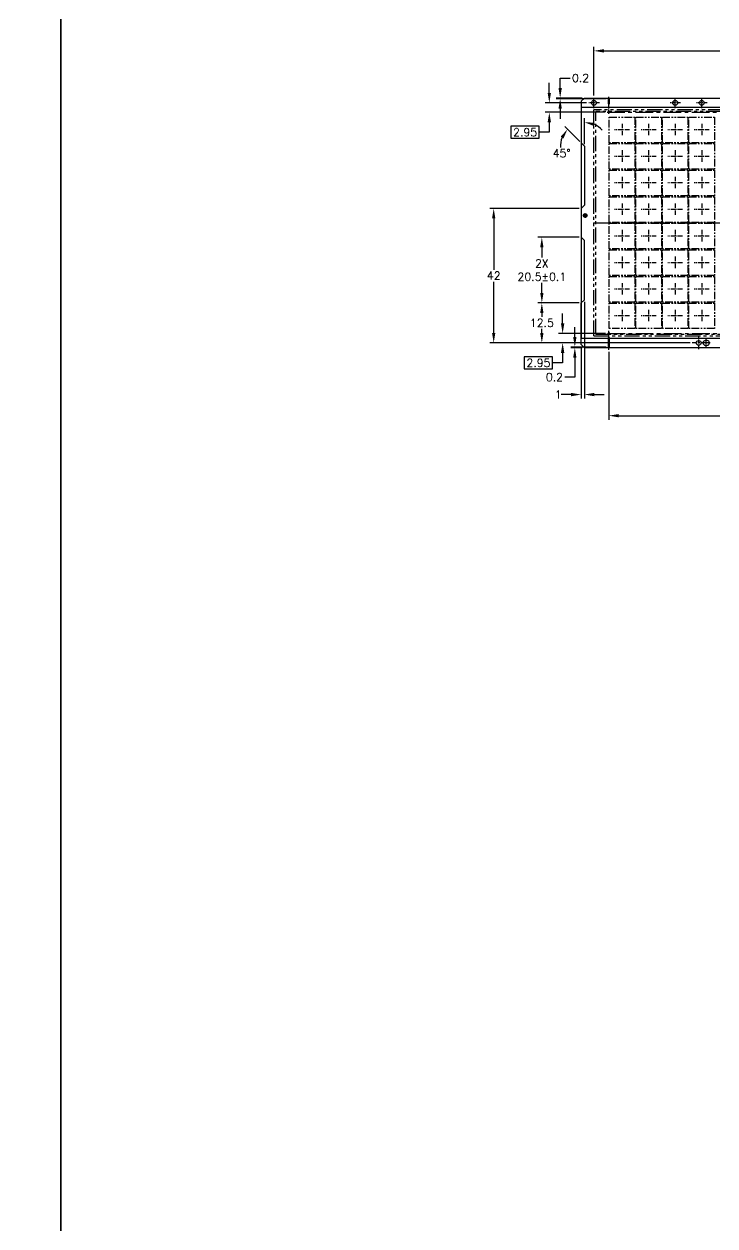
# Model space of a CAD drawing. Header units: millimetres. Extents: x 57 to 1212, y -970 to 358.
# Drawn here: x 623.4 to 839.4, y -292.8 to 82.8 of the extents above; entities that cross this region are included whole.
import ezdxf

# ---------------------------------------------------------------- set-up
doc = ezdxf.new("R2010")
doc.units = ezdxf.units.MM
doc.header["$LTSCALE"] = 0.3
doc.linetypes.add('CENTER', pattern=[14.705263, 9.190789, -1.838158, 1.838158, -1.838158])
doc.linetypes.add('PHANTOM2', pattern=[31.75, 15.875, -3.175, 3.175, -3.175, 3.175, -3.175])
for name, color, linetype in [('CENTER', 2, 'CENTER'), ('DIM', 3, 'Continuous'), ('HATCH', 1, 'Continuous'), ('PKG', 4, 'PHANTOM2')]:
    doc.layers.add(name, color=color, linetype=linetype)
doc.layers.add('MOLD', color=1, linetype='PHANTOM2', plot=False)
doc.layers.add('TAPE', color=40, linetype='Continuous', plot=False)
doc.styles.get("Standard").update_dxf_attribs({"font": 'simplex.shx'})
doc.dimstyles.new('ASECL', dxfattribs={"dimscale": 0, "dimtxt": 2, "dimasz": 2.5, "dimexe": 1, "dimexo": 0.5, "dimgap": 0.5, "dimtad": 0, "dimtih": 1, "dimtoh": 1, "dimdec": 3, "dimzin": 9, "dimdsep": 46, "dimtxsty": 'Standard', "dimcen": 0.7, "dimclrd": 256, "dimclre": 256, "dimclrt": 2, "dimadec": 0, "dimazin": 3, "dimtfac": 1, "dimtdec": 3, "dimtofl": 0, "dimtmove": 0, "dimatfit": 3, "dimfxl": 0, "dimtolj": 1, "dimtzin": 0, "dimlwd": -1, "dimlwe": -1, "dimarcsym": 0})

# ---------------------------------------------------------------- blocks, each defined once
blk = doc.blocks.new('*D49')
at = {"layer": 'DEFPOINTS', "color": 0, "linetype": 'ByBlock', "ltscale": 0.05}
for p in [(926.57, 74.4), (801.57, 59.86), (926.57, 59.86)]:
    blk.add_point(p, dxfattribs=at)
at = {"layer": 'DIM', "linetype": 'ByBlock', "ltscale": 0.05}
for p, q in [((801.57, 60.48), (801.57, 75.65)), ((867.67, 76.27), (860.47, 76.27)), ((860.47, 76.27), (860.47, 72.52)), ((867.67, 72.52), (867.67, 76.27)), ((926.57, 60.48), (926.57, 75.65)), ((804.69, 74.4), (860.47, 74.4)), ((860.47, 72.52), (867.67, 72.52)), ((923.44, 74.4), (867.67, 74.4))]:
    blk.add_line(p, q, dxfattribs=at)
for points in [[(804.69, 74.92), (804.69, 73.88), (801.57, 74.4)], [(923.44, 74.92), (923.44, 73.88), (926.57, 74.4)]]:
    blk.add_solid(points, dxfattribs=at)
at = {"layer": 'DIM', "color": 2, "linetype": 'ByBlock', "ltscale": 0.05, "insert": (864.07, 74.4), "char_height": 2.5, "attachment_point": 5}
blk.add_mtext('\\A1;125', dxfattribs=at)
blk = doc.blocks.new('*D52')
at = {"layer": 'DEFPOINTS', "color": 0, "ltscale": 0.05}
for p in [(797.57, -4.34), (785.28, -16.84), (832.32, -16.84)]:
    blk.add_point(p, dxfattribs=at)
at = {"layer": 'DIM', "ltscale": 0.05}
for p, q in [((796.94, -4.34), (784.03, -4.34)), ((785.28, -7.47), (785.28, -8.72)), ((785.28, -13.72), (785.28, -12.47)), ((831.69, -16.84), (784.03, -16.84))]:
    blk.add_line(p, q, dxfattribs=at)
for points in [[(784.76, -7.47), (785.8, -7.47), (785.28, -4.34)], [(784.76, -13.72), (785.8, -13.72), (785.28, -16.84)]]:
    blk.add_solid(points, dxfattribs=at)
at = {"layer": 'DIM', "color": 2, "ltscale": 0.05, "insert": (785.28, -10.59), "char_height": 2.5, "attachment_point": 5}
blk.add_mtext('\\A1;12.5', dxfattribs=at)
blk = doc.blocks.new('*D53')
at = {"layer": 'DEFPOINTS', "color": 0, "ltscale": 0.05}
for p in [(797.57, 16.16), (785.28, -4.34), (797.57, -4.34)]:
    blk.add_point(p, dxfattribs=at)
at = {"layer": 'DIM', "ltscale": 0.05}
for p, q in [((796.94, 16.16), (784.03, 16.16)), ((785.28, 13.03), (785.28, 9.87)), ((785.28, -1.22), (785.28, 1.95)), ((796.94, -4.34), (784.03, -4.34))]:
    blk.add_line(p, q, dxfattribs=at)
for points in [[(784.76, 13.03), (785.8, 13.03), (785.28, 16.16)], [(784.76, -1.22), (785.8, -1.22), (785.28, -4.34)]]:
    blk.add_solid(points, dxfattribs=at)
at = {"layer": 'DIM', "color": 2, "ltscale": 0.05, "insert": (785.28, 5.91), "char_height": 2.5, "attachment_point": 5}
blk.add_mtext('\\A1;2X\\P20.5±0.1', dxfattribs=at)
blk = doc.blocks.new('*D54')
at = {"layer": 'DEFPOINTS', "color": 0, "ltscale": 0.05}
for p in [(797.57, 25.16), (770.23, -16.84), (832.32, -16.84)]:
    blk.add_point(p, dxfattribs=at)
at = {"layer": 'DIM', "ltscale": 0.05}
for p, q in [((796.94, 25.16), (768.98, 25.16)), ((770.23, 22.03), (770.23, 6.03)), ((770.23, -13.72), (770.23, 2.28)), ((831.69, -16.84), (768.98, -16.84))]:
    blk.add_line(p, q, dxfattribs=at)
for points in [[(769.71, 22.03), (770.75, 22.03), (770.23, 25.16)], [(769.71, -13.72), (770.75, -13.72), (770.23, -16.84)]]:
    blk.add_solid(points, dxfattribs=at)
at = {"layer": 'DIM', "color": 2, "ltscale": 0.05, "insert": (770.23, 4.16), "char_height": 2.5, "attachment_point": 5}
blk.add_mtext('\\A1;42', dxfattribs=at)
blk = doc.blocks.new('*D55')
at = {"layer": 'DEFPOINTS', "color": 0, "ltscale": 0.05}
for p in [(798.57, -3.34), (797.57, -17.34), (798.57, -32.99)]:
    blk.add_point(p, dxfattribs=at)
at = {"layer": 'DIM', "ltscale": 0.05}
for p, q in [((798.57, -3.97), (798.57, -34.24)), ((797.57, -17.97), (797.57, -34.24)), ((794.44, -32.99), (791.32, -32.99)), ((801.69, -32.99), (804.82, -32.99))]:
    blk.add_line(p, q, dxfattribs=at)
for points in [[(794.44, -32.47), (794.44, -33.51), (797.57, -32.99)], [(801.69, -32.47), (801.69, -33.51), (798.57, -32.99)]]:
    blk.add_solid(points, dxfattribs=at)
at = {"layer": 'DIM', "color": 2, "ltscale": 0.05, "insert": (790.4, -32.99), "char_height": 2.5, "attachment_point": 5}
blk.add_mtext('\\A1;1', dxfattribs=at)
blk = doc.blocks.new('*D61')
at = {"layer": 'DEFPOINTS', "color": 0, "ltscale": 0.05}
for p in [(805.8, -13.89), (791.78, -16.84), (832.32, -16.84)]:
    blk.add_point(p, dxfattribs=at)
at = {"layer": 'DIM', "ltscale": 0.05}
for p, q in [((791.78, -10.77), (791.78, -7.64)), ((805.17, -13.89), (790.53, -13.89)), ((831.69, -16.84), (790.53, -16.84)), ((788.66, -21.22), (779.79, -21.22)), ((779.79, -21.22), (779.79, -24.97)), ((788.66, -24.97), (788.66, -21.22)), ((791.78, -19.97), (791.78, -23.09)), ((779.79, -24.97), (788.66, -24.97)), ((791.78, -23.09), (788.66, -23.09))]:
    blk.add_line(p, q, dxfattribs=at)
for points in [[(791.26, -10.77), (792.3, -10.77), (791.78, -13.89)], [(791.26, -19.97), (792.3, -19.97), (791.78, -16.84)]]:
    blk.add_solid(points, dxfattribs=at)
at = {"layer": 'DIM', "color": 2, "ltscale": 0.05, "insert": (784.22, -23.09), "char_height": 2.5, "attachment_point": 5}
blk.add_mtext('\\A1;2.95', dxfattribs=at)
blk = doc.blocks.new('*D62')
at = {"layer": 'DEFPOINTS', "color": 0, "ltscale": 0.05}
for p in [(799.87, 58.16), (787.62, 55.21), (805.71, 55.21)]:
    blk.add_point(p, dxfattribs=at)
at = {"layer": 'DIM', "ltscale": 0.05}
for p, q in [((787.62, 61.28), (787.62, 64.41)), ((799.24, 58.16), (786.37, 58.16)), ((805.08, 55.21), (786.37, 55.21)), ((784.49, 50.83), (775.62, 50.83)), ((775.62, 50.83), (775.62, 47.08)), ((784.49, 47.08), (784.49, 50.83)), ((787.62, 48.96), (784.49, 48.96)), ((787.62, 52.08), (787.62, 48.96)), ((775.62, 47.08), (784.49, 47.08))]:
    blk.add_line(p, q, dxfattribs=at)
for points in [[(787.09, 61.28), (788.14, 61.28), (787.62, 58.16)], [(787.09, 52.08), (788.14, 52.08), (787.62, 55.21)]]:
    blk.add_solid(points, dxfattribs=at)
at = {"layer": 'DIM', "color": 2, "ltscale": 0.05, "insert": (780.06, 48.96), "char_height": 2.5, "attachment_point": 5}
blk.add_mtext('\\A1;2.95', dxfattribs=at)
blk = doc.blocks.new('*D66')
at = {"layer": 'DEFPOINTS', "color": 0, "ltscale": 0.1}
for p in [(806.22, -19.02), (926.57, -18.84), (926.57, -39.59)]:
    blk.add_point(p, dxfattribs=at)
at = {"layer": 'DIM', "ltscale": 0.1}
for p, q in [((806.22, -19.65), (806.22, -40.84)), ((926.57, -19.47), (926.57, -40.84)), ((809.34, -39.59), (859.82, -39.59)), ((872.97, -37.72), (859.82, -37.72)), ((859.82, -37.72), (859.82, -41.47)), ((872.97, -41.47), (872.97, -37.72)), ((923.44, -39.59), (872.97, -39.59)), ((859.82, -41.47), (872.97, -41.47))]:
    blk.add_line(p, q, dxfattribs=at)
for points in [[(809.34, -39.07), (809.34, -40.11), (806.22, -39.59)], [(923.44, -39.07), (923.44, -40.11), (926.57, -39.59)]]:
    blk.add_solid(points, dxfattribs=at)
at = {"layer": 'DIM', "color": 2, "ltscale": 0.1, "insert": (866.39, -39.59), "char_height": 2.5, "attachment_point": 5}
blk.add_mtext('\\A1;120.35', dxfattribs=at)
blk = doc.blocks.new('8X8')
at = {"layer": 'CENTER', "ltscale": 0.5}
for p, q in [((223.08, 151.76), (227.75, 151.76)), ((225.41, 153.68), (225.41, 149.83))]:
    blk.add_line(p, q, dxfattribs=at)
at = {"layer": 'PKG', "ltscale": 0.5}
blk.add_lwpolyline([(221.41, 147.76), (229.41, 147.76), (229.41, 155.76), (221.41, 155.76)], close=True, dxfattribs=at)
blk = doc.blocks.new('*D19')
at = {"layer": 'DEFPOINTS', "color": 0, "ltscale": 0.05}
for p in [(796.64, 51.85), (797.57, 45.66), (798.57, 44.66), (798.57, 44.66), (798.57, 26.16)]:
    blk.add_point(p, dxfattribs=at)
at = {"layer": 'DIM', "ltscale": 0.05}
for p, q in [((798.57, 45.28), (798.57, 53.35)), ((797.13, 46.1), (792.42, 50.81))]:
    blk.add_line(p, q, dxfattribs=at)
for start, end in [(41.5489, 65.7744), (159.2256, 183.4511)]:
    blk.add_arc((798.57, 44.66), 7.45, start, end, dxfattribs=at)
for points in [[(791.17, 47.58), (792.04, 47.02), (793.3, 49.92)], [(801.51, 50.94), (801.73, 51.96), (798.57, 52.1)]]:
    blk.add_solid(points, dxfattribs=at)
at = {"layer": 'DIM', "color": 2, "ltscale": 0.05, "insert": (791.47, 42.4), "char_height": 2.5, "attachment_point": 5}
blk.add_mtext('\\A1;45°', dxfattribs=at)
blk = doc.blocks.new('*D20')
at = {"layer": 'DEFPOINTS', "color": 0, "ltscale": 0.1}
for p in [(791.01, 59.66), (798.57, 59.66), (806.04, 59.46)]:
    blk.add_point(p, dxfattribs=at)
at = {"layer": 'DIM', "ltscale": 0.1}
for p, q in [((791.01, 62.78), (791.01, 65.91)), ((791.01, 65.91), (794.14, 65.91)), ((797.94, 59.66), (789.76, 59.66)), ((805.42, 59.46), (789.76, 59.46)), ((791.01, 56.33), (791.01, 53.21))]:
    blk.add_line(p, q, dxfattribs=at)
for points in [[(790.49, 62.78), (791.54, 62.78), (791.01, 59.66)], [(790.49, 56.33), (791.54, 56.33), (791.01, 59.46)]]:
    blk.add_solid(points, dxfattribs=at)
at = {"layer": 'DIM', "color": 2, "ltscale": 0.1, "insert": (797.38, 65.91), "char_height": 2.5, "attachment_point": 5}
blk.add_mtext('\\A1;0.2', dxfattribs=at)
blk = doc.blocks.new('*D21')
at = {"layer": 'DEFPOINTS', "color": 0, "ltscale": 0.1}
for p in [(795.59, -18.34), (798.57, -18.34), (806.04, -18.14)]:
    blk.add_point(p, dxfattribs=at)
at = {"layer": 'DIM', "ltscale": 0.1}
for p, q in [((795.59, -15.02), (795.59, -11.89)), ((805.42, -18.14), (794.34, -18.14)), ((797.94, -18.34), (794.34, -18.34)), ((795.59, -21.47), (795.59, -27.53)), ((795.59, -27.53), (792.46, -27.53))]:
    blk.add_line(p, q, dxfattribs=at)
for points in [[(795.07, -15.02), (796.11, -15.02), (795.59, -18.14)], [(795.07, -21.47), (796.11, -21.47), (795.59, -18.34)]]:
    blk.add_solid(points, dxfattribs=at)
at = {"layer": 'DIM', "color": 2, "ltscale": 0.1, "insert": (789.22, -27.53), "char_height": 2.5, "attachment_point": 5}
blk.add_mtext('\\A1;0.2', dxfattribs=at)

msp = doc.modelspace()

# ---------------------------------------------------------------- hatches: boundary and pattern name
at = {"layer": 'HATCH', "ltscale": 0.05}
h = msp.add_hatch(dxfattribs=at)
h.set_pattern_fill('ANSI31', color=256, scale=0.1, style=0)
h.set_pattern_definition([(45, (-246.19446, -98.9474), (-0.2245064, 0.2245064), [])])
h.paths.add_polyline_path([(806.0435, 59.4586), (806.3935, 59.4586), (806.3935, 57.8586), (806.0435, 57.8586)])
h = msp.add_hatch(dxfattribs=at)
h.set_pattern_fill('ANSI31', color=256, scale=0.1, style=0)
h.set_pattern_definition([(45, (-10.99446, -106.9474), (-0.2245064, 0.2245064), [])])
h.paths.add_polyline_path([(806.3935, -15.1414), (806.0435, -15.1414), (806.0435, -18.1414), (806.3935, -18.1414)])

# ---------------------------------------------------------------- linework, layer by layer
at = {"ltscale": 0.05}
for p, q in [((798.5685, 59.6586), (797.5685, 58.6586)), ((798.5685, 59.6586), (797.5685, 58.6586)), ((797.5685, 58.6586), (797.5685, 45.6586)), ((798.5685, 44.6586), (797.5685, 45.6586)), ((798.5685, 44.6586), (798.5685, 26.1586)), ((798.5685, 26.1586), (797.5685, 25.1586)), ((797.5685, 25.1586), (797.5685, 16.1586)), ((798.5685, 15.1586), (797.5685, 16.1586)), ((798.5685, -3.3414), (798.5685, 15.1586)), ((798.5685, -3.3414), (797.5685, -4.3414)), ((797.5685, -17.3414), (797.5685, -4.3414))]:
    msp.add_line(p, q, dxfattribs=at)
at = {"ltscale": 0.5}
for p, q in [((798.5685, 59.6586), (1054.5685, 59.6586)), ((797.5685, -17.3414), (798.5685, -18.3414)), ((1054.5685, -18.3414), (798.5685, -18.3414))]:
    msp.add_line(p, q, dxfattribs=at)
at = {"ltscale": 0.05}
msp.add_lwpolyline([(806.0435, 59.4586), (806.0435, 57.8586), (806.3935, 57.8586), (806.3935, 59.4586)], close=True, dxfattribs=at)
at = {"ltscale": 0.5}
for points in [[(806.3935, 55.0086), (806.0435, 55.0086), (806.0435, 55.4086), (806.3935, 55.4086)], [(806.3935, -13.6914), (806.0435, -13.6914), (806.0435, -14.0914), (806.3935, -14.0914)]]:
    msp.add_lwpolyline(points, close=True, dxfattribs=at)
at = {"linetype": 'ByBlock', "ltscale": 0.05}
msp.add_lwpolyline([(806.3935, -15.1414), (806.0435, -15.1414), (806.0435, -18.1414), (806.3935, -18.1414)], close=True, dxfattribs=at)
at = {"ltscale": 0.05}
msp.add_lwpolyline([(836.9465, -16.0914), (836.4145, -16.0914, 1), (836.4145, -17.5914), (836.9465, -17.5914, 1)], format="xyb", close=True, dxfattribs=at)
for centre in [(801.5685, 58.1586), (826.9685, 58.1586), (835.2685, 58.1586), (834.3185, -16.8414)]:
    msp.add_circle(centre, 0.75)
msp.add_circle((798.8185, 22.9466), 0.6, dxfattribs=at)
at = {"layer": 'CENTER', "ltscale": 0.4}
for p, q in [((803.2685, 58.1586), (799.8685, 58.1586)), ((801.5685, 56.4586), (801.5685, 59.8586)), ((801.5685, 56.4586), (801.5685, 59.8586)), ((828.6685, 58.1586), (825.2685, 58.1586)), ((826.9685, 56.4586), (826.9685, 59.8586)), ((826.9685, 56.4586), (826.9685, 59.8586)), ((836.9685, 58.1586), (833.5685, 58.1586)), ((835.2685, 56.4586), (835.2685, 59.8586)), ((835.2685, 56.4586), (835.2685, 59.8586)), ((834.3185, -18.8414), (834.3185, -14.8414)), ((836.6805, -18.5414), (836.6805, -15.1414))]:
    msp.add_line(p, q, dxfattribs=at)
at = {"layer": 'CENTER', "ltscale": 0.5}
msp.add_line((806.2185, 54.7414), (806.2185, 60.0799), dxfattribs=at)
at = {"layer": 'CENTER', "ltscale": 2}
for p, q in [((805.706, 55.2086), (1047.3601, 55.2086)), ((801.4696, 20.6586), (1051.6673, 20.6586)), ((805.7999, -13.8914), (1047.3871, -13.8914))]:
    msp.add_line(p, q, dxfattribs=at)
at = {"layer": 'CENTER', "ltscale": 0.2}
for p, q in [((798.132, 22.9466), (799.5049, 22.9466)), ((799.3201, 22.9466), (798.3168, 22.9466)), ((798.8185, 23.633), (798.8185, 22.2602))]:
    msp.add_line(p, q, dxfattribs=at)
at = {"layer": 'CENTER'}
for p, q in [((806.2185, -19.0215), (806.2185, -13.0516)), ((837.9645, -16.8414), (832.3185, -16.8414))]:
    msp.add_line(p, q, dxfattribs=at)
at = {"layer": 'DIM'}
for points in [[(57.4644, 357.9149), (634.9146, 357.9149), (634.9146, -306.029), (57.4644, -306.029)], [(634.9146, 357.9149), (1212.3648, 357.9149), (1212.3648, -306.029), (634.9146, -306.029)]]:
    msp.add_lwpolyline(points, close=True, dxfattribs=at)
at = {"layer": 'MOLD'}
for p, q in [((1051.5685, 55.9336), (801.5685, 55.9336)), ((801.5685, -14.6164), (801.5685, 55.9336)), ((1051.0185, 55.4086), (802.1185, 55.4086)), ((802.1185, -14.0914), (802.1185, 55.4086)), ((801.5685, -14.6164), (1051.5685, -14.6164)), ((802.1185, -14.0914), (1051.0185, -14.0914))]:
    msp.add_line(p, q, dxfattribs=at)
at = {"layer": 'TAPE', "ltscale": 0.05}
msp.add_lwpolyline([(797.5685, -15.3414), (1055.5685, -15.3414), (1055.5685, 56.6586), (797.5685, 56.6586)], close=True, dxfattribs=at)

# ---------------------------------------------------------------- block references
at = {"layer": 'DIM', "xscale": -1}
for p in [(1035.782, -102.0473), (1044.082, -102.0473), (1052.382, -102.0473), (1060.682, -102.0473), (1035.782, -110.3473), (1044.082, -110.3473), (1052.382, -110.3473), (1060.682, -110.3473), (1035.782, -118.6473), (1044.082, -118.6473), (1052.382, -118.6473), (1060.682, -118.6473), (1035.782, -126.9473), (1044.082, -126.9473), (1052.382, -126.9473), (1060.682, -126.9473), (1035.782, -135.2473), (1044.082, -135.2473), (1052.382, -135.2473), (1060.682, -135.2473), (1035.782, -143.5473), (1044.082, -143.5473), (1052.382, -143.5473), (1060.682, -143.5473), (1035.782, -151.8473), (1044.082, -151.8473), (1052.382, -151.8473), (1060.682, -151.8473), (1035.782, -160.1473), (1044.082, -160.1473), (1052.382, -160.1473), (1060.682, -160.1473)]:
    msp.add_blockref('8X8', p, dxfattribs=at)

# ---------------------------------------------------------------- dimensions: what is measured, and where the dimension line sits
at = {"layer": 'DIM', "linetype": 'ByBlock', "ltscale": 0.05}
dim = msp.add_linear_dim(base=(926.5685, 74.3967), p1=(801.5685, 59.8586), p2=(926.5685, 59.8586), dimstyle='ASECL', override={"dimscale": 1.25, "dimgap": -0.5, "dimtol": 0, "dimlim": 0}, dxfattribs=at)
dim.commit()
dim.dimension.update_dxf_attribs({"geometry": '*D49', "text_midpoint": (864.0685, 74.3967)})
at = {"layer": 'DIM', "ltscale": 0.05}
for base, p1, p2, override, picture, middle in [((787.6155, 55.2086), (799.8685, 58.1586), (805.706, 55.2086), {"dimscale": 1.25, "dimgap": -0.5}, '*D62', (780.0559, 48.9586)), ((785.2781, -16.8414), (797.5685, -4.3414), (832.3185, -16.8414), {"dimscale": 1.25, "dimgap": 0.5, "dimtol": 0, "dimlim": 0}, '*D52', (785.2781, -10.5914)), ((791.7841, -16.8414), (805.7999, -13.8914), (832.3185, -16.8414), {"dimscale": 1.25, "dimgap": -0.5}, '*D61', (784.2246, -23.0914))]:
    dim = msp.add_linear_dim(base=base, p1=p1, p2=p2, angle=90, dimstyle='ASECL', override=override, dxfattribs=at)
    dim.commit()
    dim.dimension.update_dxf_attribs({"geometry": picture, "text_midpoint": middle})
at = {"layer": 'DIM', "ltscale": 0.1}
dim = msp.add_linear_dim(base=(791.0146, 59.6586), p1=(806.0435, 59.4586), p2=(798.5685, 59.6586), angle=90, dimstyle='ASECL', override={"dimscale": 1.25}, dxfattribs=at)
dim.commit()
dim.dimension.update_dxf_attribs({"geometry": '*D20', "text_midpoint": (797.3836, 65.9086)})
at = {"layer": 'DIM', "ltscale": 0.05}
dim = msp.add_angular_dim_2l(base=(796.6412, 51.8511), line1=((798.5685, 44.6586), (797.5685, 45.6586)), line2=((798.5685, 44.6586), (798.5685, 26.1586)), dimstyle='ASECL', override={"dimscale": 1.25}, dxfattribs=at)
dim.commit()
dim.dimension.update_dxf_attribs({"geometry": '*D19', "text_midpoint": (791.4722, 42.4024), "dimtype": 162})
dim = msp.add_linear_dim(base=(770.2264, -16.8414), p1=(797.5685, 25.1586), p2=(832.3185, -16.8414), angle=90, dimstyle='ASECL', override={"dimscale": 1.25, "dimgap": 0.5, "dimtol": 0, "dimlim": 0}, dxfattribs=at)
dim.commit()
dim.dimension.update_dxf_attribs({"geometry": '*D54', "text_midpoint": (770.2264, 4.1586), "dimtype": 160})
dim = msp.add_linear_dim(base=(785.2781, -4.3414), p1=(797.5685, 16.1586), p2=(797.5685, -4.3414), angle=90, text='2X\\P<>', dimstyle='ASECL', override={"dimscale": 1.25, "dimgap": 0.5, "dimtol": 1, "dimlim": 0, "dimtp": 0.1, "dimtm": 0.1, "dimtzin": 8}, dxfattribs=at)
dim.commit()
dim.dimension.update_dxf_attribs({"geometry": '*D53', "text_midpoint": (785.2781, 5.9086)})
dim = msp.add_linear_dim(base=(798.5685, -32.9922), p1=(797.5685, -17.3414), p2=(798.5685, -3.3414), dimstyle='ASECL', override={"dimscale": 1.25, "dimgap": 0.5, "dimtol": 0, "dimlim": 0}, dxfattribs=at)
dim.commit()
dim.dimension.update_dxf_attribs({"geometry": '*D55', "text_midpoint": (790.3958, -32.9922), "dimtype": 160})
at = {"layer": 'DIM', "ltscale": 0.1}
dim = msp.add_linear_dim(base=(795.5877, -18.3414), p1=(806.0435, -18.1414), p2=(798.5685, -18.3414), angle=90, dimstyle='ASECL', override={"dimscale": 1.25}, dxfattribs=at)
dim.commit()
dim.dimension.update_dxf_attribs({"geometry": '*D21', "text_midpoint": (789.2187, -27.5303), "dimtype": 160})
dim = msp.add_linear_dim(base=(926.5685, -39.5926), p1=(806.2185, -19.0215), p2=(926.5685, -18.8414), dimstyle='ASECL', override={"dimscale": 1.25, "dimgap": -0.5}, dxfattribs=at)
dim.commit()
dim.dimension.update_dxf_attribs({"geometry": '*D66', "text_midpoint": (866.3935, -39.5926)})

doc.saveas('drawing.dxf')
